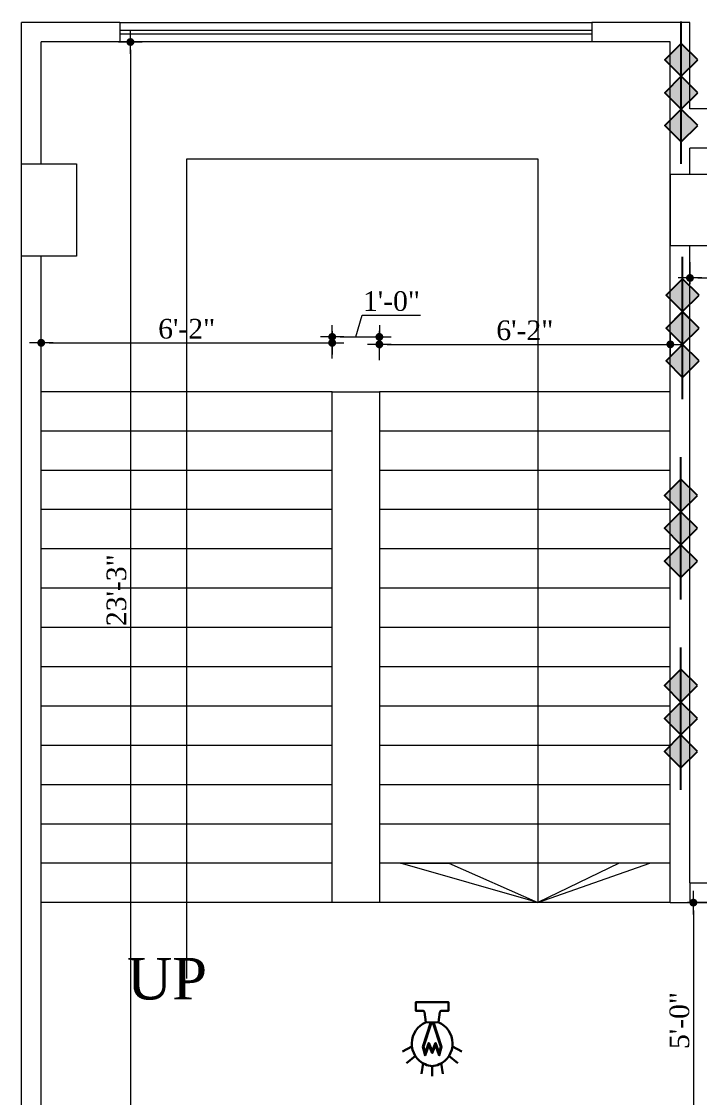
# Model space of a CAD drawing. Header units: inches. Extents: x -250485 to 735580, y -140410 to 288049.
# Drawn here: x 45489.6 to 45662.2, y 21699.1 to 21973.2 of the extents above; entities that cross this region are included whole.
import ezdxf

# ---------------------------------------------------------------- set-up
doc = ezdxf.new("R2010")
doc.units = ezdxf.units.IN
doc.header["$MEASUREMENT"] = 0
doc.header["$PDMODE"] = 35
doc.linetypes.add('CONTINOUS', pattern=[0])
doc.layers.get('0').update_dxf_attribs({"lineweight": 0})
doc.layers.get('Defpoints').update_dxf_attribs({"lineweight": 0})
for name, color, linetype, lineweight in [('COLUMN-2', 102, 'Continuous', 0), ('DIM_WORKING', 7, 'Continuous', 0), ('Emergency Light', 251, 'Continuous', 15), ('Layer1', 134, 'Continuous', 0), ('plater', 253, 'Continuous', 25), ('Stair', 171, 'Continuous', 0), ('SYMBLE', 86, 'Continuous', 0), ('WALL (I)', 7, 'Continuous', 0), ('window', 140, 'Continuous', 0)]:
    doc.layers.add(name, color=color, linetype=linetype, lineweight=lineweight)
doc.layers.add('fire rated wall', color=7, linetype='Continuous')
doc.styles.add('ARCH', font='times.ttf')
doc.styles.add('REG', font='times.ttf')
doc.dimstyles.new('Dim-Pres', dxfattribs={"dimtxt": 5.5, "dimasz": 2, "dimexe": 1.5, "dimexo": 1.5, "dimgap": 1, "dimtad": 3, "dimdec": 0, "dimzin": 3, "dimdsep": 46, "dimlunit": 4, "dimtxsty": 'REG', "dimblk": 'point', "dimcen": 2, "dimclrd": 256, "dimclre": 256, "dimclrt": 7, "dimadec": 0, "dimazin": 0, "dimtfac": 0.75, "dimtdec": 0, "dimtmove": 1, "dimatfit": 3, "dimldrblk": 'point', "dimfxl": 0, "dimtolj": 1, "dimtzin": 0, "dimlwd": -1, "dimlwe": -1, "dimarcsym": 1})

# ---------------------------------------------------------------- blocks, each defined once
blk = doc.blocks.new('bfg')
at = {"layer": 'fire rated wall'}
h = blk.add_hatch(color=1, dxfattribs=at)
h.dxf.hatch_style = 1
h.paths.add_polyline_path([(9432308.67, -5613534.51), (9432321.43, -5613547.26), (9432334.18, -5613534.51)])
h.paths.add_polyline_path([(9432334.18, -5613534.51), (9432321.43, -5613521.75), (9432308.67, -5613534.51)])
h.paths.add_polyline_path([(9432334.18, -5613534.51), (9432359.68, -5613534.51), (9432346.93, -5613521.75)])
h.paths.add_polyline_path([(9432334.18, -5613534.51), (9432346.93, -5613547.26), (9432359.68, -5613534.51)])
at = {"layer": 'fire rated wall', "color": 1, "elevation": 0}
for points in [[(9432321.43, -5613547.26), (9432334.18, -5613534.51), (9432321.43, -5613521.75), (9432308.67, -5613534.51)], [(9432346.93, -5613547.26), (9432359.68, -5613534.51), (9432346.93, -5613521.75), (9432334.18, -5613534.51)]]:
    blk.add_lwpolyline(points, close=True, dxfattribs=at)
blk.add_lwpolyline([(9432291.67, -5613534.51), (9432376.69, -5613534.51)], dxfattribs=at)
blk = doc.blocks.new('3HR RATE')
at = {"layer": 'fire rated wall', "xscale": 1.292997314696549, "yscale": 1.292997314696549, "zscale": 1.292997314696549}
for p in [(-12191616.2, 7245476.7), (-12191583.2, 7245476.7)]:
    blk.add_blockref('bfg', p, dxfattribs=at)
blk = doc.blocks.new('dot')
at = {"color": 4}
for p, q in [((0, 1.5), (0, -1.5)), ((-1.5, 0), (1.5, 0))]:
    blk.add_line(p, q, dxfattribs=at)
at = {"color": 6, "const_width": 0.5}
blk.add_lwpolyline([(-0.25, 0, 1), (0.25, 0, 1)], format="xyb", close=True, dxfattribs=at)
blk = doc.blocks.new('point')
blk.add_blockref('dot', (0, 0))
blk = doc.blocks.new('*D610')
at = {"layer": 'Defpoints', "color": 0, "ltscale": 30, "transparency": 16777216}
for p in [(45568.57, 21891.41), (45494.57, 21878.96), (45568.57, 21878.96)]:
    blk.add_point(p, dxfattribs=at)
at = {"layer": 'Layer1', "ltscale": 30, "transparency": 16777216}
for p, q in [((45494.57, 21887.41), (45494.57, 21892.91)), ((45496.57, 21891.41), (45566.57, 21891.41)), ((45568.57, 21887.41), (45568.57, 21892.91))]:
    blk.add_line(p, q, dxfattribs=at)
at = {"layer": 'Layer1', "ltscale": 30, "transparency": 16777216, "xscale": 2, "yscale": 2, "zscale": 2, "rotation": 180}
blk.add_blockref('point', (45494.57, 21891.41), dxfattribs=at)
at = {"layer": 'Layer1', "ltscale": 30, "transparency": 16777216, "xscale": 2, "yscale": 2, "zscale": 2}
blk.add_blockref('point', (45568.57, 21891.41), dxfattribs=at)
at = {"layer": 'Layer1', "color": 7, "ltscale": 30, "transparency": 16777216, "insert": (45531.57, 21894.96), "char_height": 5, "attachment_point": 5, "style": 'REG'}
blk.add_mtext('\\A1;6\'-2"', dxfattribs=at)
blk = doc.blocks.new('*D611')
at = {"layer": 'Defpoints', "color": 0, "ltscale": 30, "transparency": 16777216}
for p in [(45580.57, 21892.92), (45568.57, 21878.96), (45580.57, 21878.96)]:
    blk.add_point(p, dxfattribs=at)
at = {"layer": 'Layer1', "ltscale": 30, "transparency": 16777216}
for p, q in [((45574.57, 21892.92), (45576.23, 21898.46)), ((45576.23, 21898.46), (45591.06, 21898.46)), ((45568.57, 21888.92), (45568.57, 21894.42)), ((45580.57, 21888.92), (45580.57, 21894.42)), ((45570.57, 21892.92), (45578.57, 21892.92))]:
    blk.add_line(p, q, dxfattribs=at)
at = {"layer": 'Layer1', "ltscale": 30, "transparency": 16777216, "xscale": 2, "yscale": 2, "zscale": 2, "rotation": 180}
blk.add_blockref('point', (45568.57, 21892.92), dxfattribs=at)
at = {"layer": 'Layer1', "ltscale": 30, "transparency": 16777216, "xscale": 2, "yscale": 2, "zscale": 2}
blk.add_blockref('point', (45580.57, 21892.92), dxfattribs=at)
at = {"layer": 'Layer1', "color": 7, "ltscale": 30, "transparency": 16777216, "insert": (45583.65, 21902), "char_height": 5, "attachment_point": 5, "style": 'REG'}
blk.add_mtext('\\A1;1\'-0"', dxfattribs=at)
blk = doc.blocks.new('*D612')
at = {"layer": 'Defpoints', "color": 0, "ltscale": 30, "transparency": 16777216}
for p in [(45654.57, 21891.02), (45580.57, 21878.96), (45654.57, 21878.96)]:
    blk.add_point(p, dxfattribs=at)
at = {"layer": 'Layer1', "ltscale": 30, "transparency": 16777216}
for p, q in [((45580.57, 21887.02), (45580.57, 21892.52)), ((45582.57, 21891.02), (45652.57, 21891.02)), ((45654.57, 21887.02), (45654.57, 21892.52))]:
    blk.add_line(p, q, dxfattribs=at)
at = {"layer": 'Layer1', "ltscale": 30, "transparency": 16777216, "xscale": 2, "yscale": 2, "zscale": 2, "rotation": 180}
blk.add_blockref('point', (45580.57, 21891.02), dxfattribs=at)
at = {"layer": 'Layer1', "ltscale": 30, "transparency": 16777216, "xscale": 2, "yscale": 2, "zscale": 2}
blk.add_blockref('point', (45654.57, 21891.02), dxfattribs=at)
at = {"layer": 'Layer1', "color": 7, "ltscale": 30, "transparency": 16777216, "insert": (45617.57, 21894.56), "char_height": 5, "attachment_point": 5, "style": 'REG'}
blk.add_mtext('\\A1;6\'-2"', dxfattribs=at)
blk = doc.blocks.new('*D613')
at = {"layer": 'Defpoints', "color": 0, "ltscale": 30, "transparency": 16777216}
for p in [(45514.57, 21967.96), (45514.57, 21688.96), (45517.26, 21688.96)]:
    blk.add_point(p, dxfattribs=at)
at = {"layer": 'Layer1', "ltscale": 30, "transparency": 16777216}
for p, q in [((45516.07, 21967.96), (45518.76, 21967.96)), ((45517.26, 21965.96), (45517.26, 21690.96)), ((45516.07, 21688.96), (45518.76, 21688.96))]:
    blk.add_line(p, q, dxfattribs=at)
at = {"layer": 'Layer1', "ltscale": 30, "transparency": 16777216, "xscale": 2, "yscale": 2, "zscale": 2}
for p, rotation in [((45517.26, 21967.96), 90), ((45517.26, 21688.96), 270)]:
    blk.add_blockref('point', p, dxfattribs=dict(at, rotation=rotation))
at = {"layer": 'Layer1', "color": 7, "ltscale": 30, "transparency": 16777216, "insert": (45513.72, 21828.46), "char_height": 5, "attachment_point": 5, "rotation": 90, "style": 'REG'}
blk.add_mtext('\\A1;23\'-3"', dxfattribs=at)
blk = doc.blocks.new('*D631')
at = {"layer": 'Defpoints', "color": 0, "ltscale": 30, "transparency": 16777216}
for p in [(45693.68, 21748.96), (45660.44, 21688.96), (45693.68, 21688.96)]:
    blk.add_point(p, dxfattribs=at)
at = {"layer": 'Layer1', "ltscale": 30, "transparency": 16777216}
for p, q in [((45664.44, 21748.96), (45658.94, 21748.96)), ((45660.44, 21746.96), (45660.44, 21690.96)), ((45664.44, 21688.96), (45658.94, 21688.96))]:
    blk.add_line(p, q, dxfattribs=at)
at = {"layer": 'Layer1', "ltscale": 30, "transparency": 16777216, "xscale": 2, "yscale": 2, "zscale": 2}
for p, rotation in [((45660.44, 21748.96), 90), ((45660.44, 21688.96), 270)]:
    blk.add_blockref('point', p, dxfattribs=dict(at, rotation=rotation))
at = {"layer": 'Layer1', "color": 7, "ltscale": 30, "transparency": 16777216, "insert": (45656.9, 21718.96), "char_height": 5, "attachment_point": 5, "rotation": 90, "style": 'REG'}
blk.add_mtext('\\A1;5\'-0"', dxfattribs=at)
blk = doc.blocks.new('*D632')
at = {"layer": 'Defpoints', "color": 0, "ltscale": 30, "transparency": 16777216}
for p in [(45659.57, 21916.21), (45826.56, 21916.21), (45826.56, 21907.91)]:
    blk.add_point(p, dxfattribs=at)
at = {"layer": 'Layer1', "ltscale": 30, "transparency": 16777216}
for p, q in [((45659.57, 21911.91), (45659.57, 21906.41)), ((45826.56, 21911.91), (45826.56, 21906.41)), ((45661.57, 21907.91), (45824.56, 21907.91))]:
    blk.add_line(p, q, dxfattribs=at)
at = {"layer": 'Layer1', "ltscale": 30, "transparency": 16777216, "xscale": 2, "yscale": 2, "zscale": 2, "rotation": 180}
blk.add_blockref('point', (45659.57, 21907.91), dxfattribs=at)
at = {"layer": 'Layer1', "ltscale": 30, "transparency": 16777216, "xscale": 2, "yscale": 2, "zscale": 2}
blk.add_blockref('point', (45826.56, 21907.91), dxfattribs=at)
at = {"layer": 'Layer1', "color": 7, "ltscale": 30, "transparency": 16777216, "insert": (45743.07, 21911.45), "char_height": 5, "attachment_point": 5, "style": 'REG'}
blk.add_mtext('\\A1;13\'-11"', dxfattribs=at)
blk = doc.blocks.new('A$C16DB04AD')
at = {"layer": 'Emergency Light', "color": 154, "lineweight": 30}
for p, q in [((-6.54, -14.39), (-9.59, -15.98)), ((-5.43, -17.4), (-8.33, -19.77)), ((5.43, -17.4), (8.33, -19.77)), ((6.54, -14.39), (9.59, -15.98)), ((-2.95, -19.78), (-3.46, -23.22)), ((0, -20.7), (0, -24)), ((2.95, -19.78), (3.46, -23.22))]:
    blk.add_line(p, q, dxfattribs=at)
blk.add_lwpolyline([(-2, -6.57), (-2.49, -3.28, 0.371278), (-2.94, -2.89), (-5.25, -2.89), (-5.25, 0), (5.25, 0), (5.25, -2.89), (2.94, -2.89, 0.371278), (2.49, -3.28), (2, -6.57)], format="xyb", dxfattribs=at)
at = {"layer": 'Emergency Light', "color": 1, "lineweight": 30}
blk.add_lwpolyline([(-0.43, -6.57), (-3.01, -14.48), (-2.28, -17.27), (-1.1, -13.91), (0, -16.5), (1.1, -13.91), (2.28, -17.27), (3.01, -14.48), (0.43, -6.57)], dxfattribs=at)
at = {"layer": 'Emergency Light', "color": 154, "lineweight": 30}
blk.add_lwpolyline([(-2.02, -6.58), (2, -6.57)], dxfattribs=at)
at = {"layer": 'Emergency Light', "color": 1, "lineweight": 30}
blk.add_lwpolyline([(0.43, -7.28, 0.690361), (-0.43, -7.28), (-2.75, -14.5), (-2.25, -16.42), (-1.12, -13.21), (0, -15.86), (1.12, -13.21), (2.25, -16.42), (2.75, -14.5), (0.43, -7.28)], format="xyb", dxfattribs=at)
at = {"layer": 'Emergency Light', "color": 154, "lineweight": 30}
for centre, radius, start, end in [((0.78, -13.41), 7.38, 112.0671, 245.9767), ((-0.78, -13.41), 7.38, 294.0233, 67.9329), ((0, -15.96), 4.74, 241.9689, 298.0311)]:
    blk.add_arc(centre, radius, start, end, dxfattribs=at)

msp = doc.modelspace()

# ---------------------------------------------------------------- linework, layer by layer
at = {"layer": 'COLUMN-2', "color": 7}
msp.add_lwpolyline([(45489.57, 21936.96), (45503.57, 21936.96), (45503.57, 21913.46), (45489.57, 21913.46)], close=True, dxfattribs=at)
msp.add_lwpolyline([(45654.57, 21934.21), (45654.57, 21916.21), (45666.57, 21916.21), (45666.57, 21934.21), (45654.57, 21934.21)], dxfattribs=at)
at = {"layer": 'DIM_WORKING', "color": 7, "ltscale": 30}
for p, q in [((45514.57, 21972.96), (45514.57, 21967.96)), ((45634.57, 21972.96), (45634.57, 21967.96)), ((45659.57, 21753.96), (45773.56, 21753.96)), ((45654.57, 21748.96), (45778.56, 21748.96))]:
    msp.add_line(p, q, dxfattribs=at)
at = {"layer": 'plater', "color": 7, "linetype": 'CONTINOUS', "lineweight": 18}
msp.add_lwpolyline([(45659.57, 21753.96), (45659.57, 21748.96)], dxfattribs=at)
at = {"layer": 'Stair', "color": 7, "ltscale": 30}
for p, q in [((45568.57, 21878.96), (45494.57, 21878.96)), ((45654.57, 21878.96), (45580.57, 21878.96)), ((45568.57, 21868.96), (45494.57, 21868.96)), ((45654.57, 21868.96), (45580.57, 21868.96)), ((45568.57, 21858.96), (45494.57, 21858.96)), ((45654.57, 21858.96), (45580.57, 21858.96)), ((45568.57, 21848.96), (45494.57, 21848.96)), ((45654.57, 21848.96), (45580.57, 21848.96)), ((45568.57, 21838.96), (45494.57, 21838.96)), ((45654.57, 21838.96), (45580.57, 21838.96)), ((45568.57, 21828.96), (45494.57, 21828.96)), ((45654.57, 21828.96), (45580.57, 21828.96)), ((45568.57, 21818.96), (45494.57, 21818.96)), ((45654.57, 21818.96), (45580.57, 21818.96)), ((45568.57, 21808.96), (45494.57, 21808.96)), ((45654.57, 21808.96), (45580.57, 21808.96)), ((45568.57, 21798.96), (45494.57, 21798.96)), ((45654.57, 21798.96), (45580.57, 21798.96)), ((45568.57, 21788.96), (45494.57, 21788.96)), ((45654.57, 21788.96), (45580.57, 21788.96)), ((45568.57, 21778.96), (45494.57, 21778.96)), ((45654.57, 21778.96), (45580.57, 21778.96)), ((45568.57, 21768.96), (45494.57, 21768.96)), ((45654.57, 21768.96), (45580.57, 21768.96)), ((45568.57, 21758.96), (45494.57, 21758.96)), ((45654.57, 21758.96), (45580.57, 21758.96)), ((45568.57, 21748.96), (45494.57, 21748.96)), ((45654.57, 21748.96), (45580.57, 21748.96))]:
    msp.add_line(p, q, dxfattribs=at)
msp.add_lwpolyline([(45568.57, 21878.96), (45580.57, 21878.96), (45580.57, 21748.96), (45568.57, 21748.96)], close=True, dxfattribs=at)
at = {"layer": 'SYMBLE', "color": 7, "ltscale": 30}
msp.add_lwpolyline([(45531.57, 21729.63), (45531.57, 21938.24), (45620.89, 21938.24), (45620.89, 21748.96), (45585.93, 21758.96), (45598.26, 21758.96), (45620.89, 21748.96), (45649.4, 21758.96), (45641.58, 21758.96), (45620.89, 21748.96)], dxfattribs=at)
at = {"layer": 'WALL (I)', "color": 7, "ltscale": 30}
for p, q in [((45514.57, 21972.96), (45489.57, 21972.96)), ((45489.57, 21936.96), (45489.57, 21972.96)), ((45659.57, 21972.96), (45634.57, 21972.96)), ((45659.57, 21950.96), (45659.57, 21972.96)), ((45514.57, 21967.96), (45494.57, 21967.96)), ((45494.57, 21936.96), (45494.57, 21967.96)), ((45654.57, 21967.96), (45634.57, 21967.96)), ((45654.57, 21748.96), (45654.57, 21967.96)), ((45745.07, 21950.96), (45659.57, 21950.96)), ((45659.57, 21934.21), (45659.57, 21940.96)), ((45725.57, 21940.96), (45659.57, 21940.96)), ((45659.57, 21753.96), (45659.57, 21916.21)), ((45489.57, 21693.46), (45489.57, 21913.46)), ((45494.57, 21693.46), (45494.57, 21913.46))]:
    msp.add_line(p, q, dxfattribs=at)
at = {"layer": 'window', "color": 7, "ltscale": 30}
for p, q in [((45514.57, 21972.96), (45634.57, 21972.96)), ((45514.57, 21970.96), (45634.57, 21970.96)), ((45634.57, 21969.96), (45514.57, 21969.96)), ((45634.57, 21967.96), (45514.57, 21967.96))]:
    msp.add_line(p, q, dxfattribs=at)

# ---------------------------------------------------------------- block references
at = {"layer": 'Emergency Light', "lineweight": 30, "xscale": 0.7868064756185049, "yscale": 0.7868064756185049, "zscale": 0.7868064756213451}
msp.add_blockref('A$C16DB04AD', (45594, 21723.67), dxfattribs=at)
at = {"layer": 'Layer1', "xscale": 0.2533935670508072, "yscale": 0.2533935670508072, "zscale": 0.2533935670521235, "rotation": 90}
for p in [(42411.81, 20844.42), (42412.14, 20784.52), (42411.72, 20733.58), (42411.72, 20685.17)]:
    msp.add_blockref('3HR RATE', p, dxfattribs=at)

# ---------------------------------------------------------------- texts
at = {"layer": 'SYMBLE', "color": 7, "ltscale": 30, "insert": (45516.37, 21734.88), "char_height": 10.56, "width": 17.4246, "attachment_point": 1, "style": 'ARCH'}
msp.add_mtext('UP', dxfattribs=at)

# ---------------------------------------------------------------- dimensions: what is measured, and where the dimension line sits
at = {"layer": 'Layer1', "ltscale": 30}
for base, p1, p2, picture, middle in [((45517.26, 21688.96), (45514.57, 21967.96), (45514.57, 21688.96), '*D613', (45513.72, 21828.46)), ((45660.44, 21688.96), (45693.68, 21748.96), (45693.68, 21688.96), '*D631', (45656.9, 21718.96))]:
    dim = msp.add_linear_dim(base=base, p1=p1, p2=p2, angle=90, dimstyle='Dim-Pres', override={"dimtxt": 5, "dimfxl": 4, "dimfxlon": 1}, dxfattribs=at)
    dim.commit()
    dim.dimension.update_dxf_attribs({"geometry": picture, "text_midpoint": middle})
for base, p1, p2, picture, middle in [((45826.56, 21907.91), (45659.57, 21916.21), (45826.56, 21916.21), '*D632', (45743.07, 21911.45)), ((45580.57, 21892.92), (45568.57, 21878.96), (45580.57, 21878.96), '*D611', (45577.23, 21902)), ((45568.57, 21891.41), (45494.57, 21878.96), (45568.57, 21878.96), '*D610', (45531.57, 21894.96)), ((45654.57, 21891.02), (45580.57, 21878.96), (45654.57, 21878.96), '*D612', (45617.57, 21894.56))]:
    dim = msp.add_linear_dim(base=base, p1=p1, p2=p2, dimstyle='Dim-Pres', override={"dimtxt": 5, "dimfxl": 4, "dimfxlon": 1}, dxfattribs=at)
    dim.commit()
    dim.dimension.update_dxf_attribs({"geometry": picture, "text_midpoint": middle})

doc.saveas('drawing.dxf')
